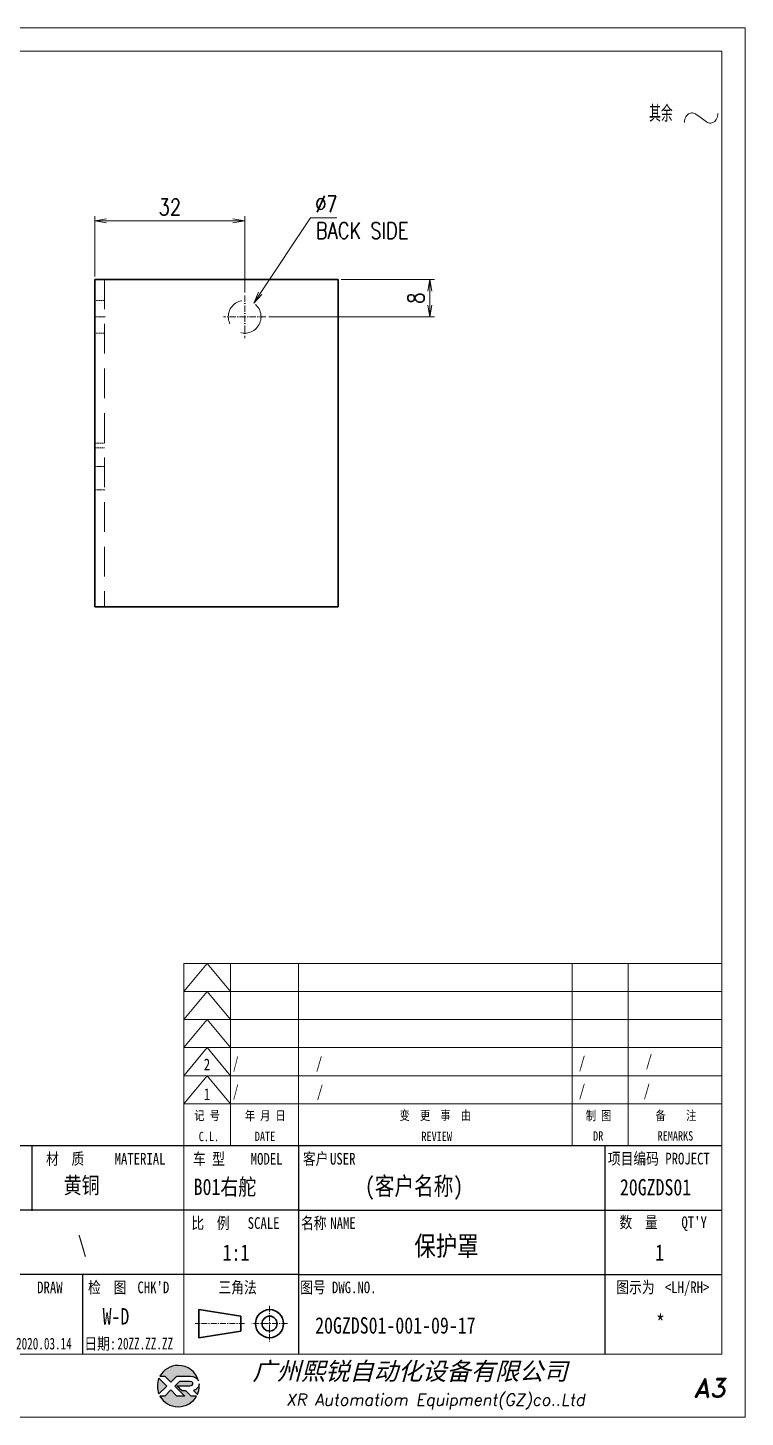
# Model space of a CAD drawing. Header units: millimetres. Extents: x 1333 to 78972, y -42879 to -5704.
# Drawn here: x 69819.2 to 69972.5, y -21799.1 to -21502.1 of the extents above; entities that cross this region are included whole.
import ezdxf
from ezdxf.enums import TextEntityAlignment as Align

# ---------------------------------------------------------------- set-up
doc = ezdxf.new("R2010")
doc.units = ezdxf.units.MM
doc.header["$LTSCALE"] = 0.5
for name, pattern in [('AM_ISO02W050x2', [3.75, 3, -0.75]), ('AM_ISO08W050x2', [9, 6, -0.75, 1.5, -0.75]), ('CENTER', [2, 1.25, -0.25, 0.25, -0.25]), ('DASHDOT', [18.5, 12, -3, 0.5, -3]), ('DASHED', [19.05, 12.7, -6.35]), ('DOT2', [0.125, 0, -0.125])]:
    doc.linetypes.add(name, pattern=pattern)
for name, color, linetype in [('DIM', 3, 'Continuous'), ('layer 1', 7, 'Continuous'), ('图号', 7, 'Continuous'), ('图名', 7, 'Continuous'), ('图框文字', 7, 'Continuous'), ('数量', 7, 'Continuous'), ('材质', 7, 'Continuous'), ('表面处理', 7, 'Continuous'), ('车型', 7, 'Continuous')]:
    doc.layers.add(name, color=color, linetype=linetype)
for name, color, linetype, lineweight in [('中心线', 2, 'AM_ISO08W050x2', 18), ('图框', 7, 'Continuous', 18), ('标注线', 3, 'Continuous', 18), ('粗实线', 7, 'Continuous', 35), ('虚线', 1, 'AM_ISO02W050x2', 18)]:
    doc.layers.add(name, color=color, linetype=linetype, lineweight=lineweight)
doc.layers.add('打印', color=7, linetype='Continuous', lineweight=15, plot=False)
doc.layers.add('打印-禁用', color=7, linetype='Continuous', lineweight=15, plot=False)
doc.styles.add('DIM', font='romans.shx', dxfattribs={"width": 0.8, "bigfont": 'bigfont.shx'})
doc.styles.add('STYLE1', font='')
doc.styles.add('国标', font='simfang.ttf', dxfattribs={"width": 0.8})
doc.styles.add('机械长仿宋', font='gbenor.shx', dxfattribs={"height": 1, "bigfont": 'gbcbig.shx'})
doc.styles.add('标题字', font='romand.shx', dxfattribs={"oblique": 10, "bigfont": 'bigfont.shx'})
doc.styles.get('STYLE1').set_extended_font_data('SimSun')
doc.dimstyles.new('XR 1-1$0', dxfattribs={"dimtxt": 3.5, "dimasz": 2.5, "dimexe": 1, "dimexo": 0.625, "dimgap": 1.2, "dimtad": 1, "dimzin": 9, "dimdsep": 46, "dimtxsty": 'DIM', "dimblk": 'OPEN', "dimcen": 0, "dimclrd": 8, "dimclre": 8, "dimclrt": 2, "dimazin": 2, "dimtfac": 0.5, "dimtmove": 0, "dimatfit": 3, "dimldrblk": 'OPEN', "dimfxl": 1, "dimtolj": 2, "dimlwd": 18, "dimlwe": 18, "dimarcsym": 0})
doc.dimstyles.new('XR 1-1$3', dxfattribs={"dimtxt": 3.5, "dimasz": 2.5, "dimexe": 1, "dimexo": 0.625, "dimgap": 1.2, "dimtad": 1, "dimtoh": 1, "dimdsep": 46, "dimtxsty": 'DIM', "dimblk": 'OPEN', "dimcen": 0, "dimclrd": 8, "dimclre": 8, "dimclrt": 2, "dimazin": 2, "dimtfac": 0.5, "dimtofl": 0, "dimtmove": 0, "dimatfit": 3, "dimldrblk": 'OPEN', "dimfxl": 1, "dimtolj": 2, "dimlwd": 18, "dimlwe": 18, "dimarcsym": 0})

# ---------------------------------------------------------------- blocks, each defined once
blk = doc.blocks.new('XR')
at = {"true_color": 0xfc8000}
h = blk.add_hatch(color=30, dxfattribs=at)
h.set_gradient(color1=(252, 128, 0), rotation=240, one_color=1, tint=1, name='INVCURVED')
edge = h.paths.add_edge_path()
edge.add_spline(control_points=[(-434.18, -5928.47), (-433.9, -5928.74), (-433.63, -5929.01), (-433.63, -5929.01), (-433.63, -5929.01), (-433.63, -5929.01), (-433.36, -5928.74), (-433.09, -5928.47)], knot_values=[0.5625, 0.5625, 0.5625, 0.5625, 0.625, 0.625, 0.625, 0.625, 0.6875, 0.6875, 0.6875, 0.6875], degree=3, periodic=0)
edge.add_spline(control_points=[(-433.09, -5928.47), (-432.82, -5928.2), (-432.54, -5927.93), (-432.54, -5927.93), (-432.54, -5927.93), (-432.54, -5927.93), (-432.04, -5927.93), (-431.53, -5927.93)], knot_values=[0.4375, 0.4375, 0.4375, 0.4375, 0.5, 0.5, 0.5, 0.5, 0.5625, 0.5625, 0.5625, 0.5625], degree=3, periodic=0)
edge.add_spline(control_points=[(-431.53, -5927.93), (-431.03, -5927.93), (-430.52, -5927.93), (-430.52, -5927.93), (-430.52, -5927.93), (-430, -5927.93), (-429.43, -5927.96), (-429.01, -5928.33)], knot_values=[0.25, 0.25, 0.25, 0.25, 0.3125, 0.3125, 0.3125, 0.3125, 0.4375, 0.4375, 0.4375, 0.4375], degree=3, periodic=0)
edge.add_spline(control_points=[(-429.01, -5928.33), (-428.88, -5928.44), (-428.78, -5928.59), (-428.71, -5928.75)], knot_values=[0.125, 0.125, 0.125, 0.125, 0.25, 0.25, 0.25, 0.25], degree=3, periodic=0)
edge.add_spline(control_points=[(-428.71, -5928.75), (-429.13, -5927.18), (-430.58, -5926.02), (-432.31, -5926.02)], knot_values=[0, 0, 0, 0, 0.125, 0.125, 0.125, 0.125], degree=3, periodic=0)
edge.add_spline(control_points=[(-432.31, -5926.02), (-433.72, -5926.02), (-434.94, -5926.79), (-435.58, -5927.93)], knot_values=[0.875, 0.875, 0.875, 0.875, 1, 1, 1, 1], degree=3, periodic=0)
edge.add_spline(control_points=[(-435.58, -5927.93), (-435.58, -5927.93), (-434.72, -5927.93), (-434.72, -5927.93), (-434.72, -5927.93), (-434.72, -5927.93), (-434.45, -5928.2), (-434.18, -5928.47)], knot_values=[0.6875, 0.6875, 0.6875, 0.6875, 0.8125, 0.8125, 0.8125, 0.8125, 0.875, 0.875, 0.875, 0.875], degree=3, periodic=0)
edge = h.paths.add_edge_path()
edge.add_spline(control_points=[(-434.79, -5929.26), (-435.04, -5929.02), (-435.34, -5928.72), (-435.54, -5928.53)], knot_values=[0.562504, 0.562504, 0.562504, 0.562504, 0.656252, 0.656252, 0.656252, 0.656252], degree=3, periodic=0)
edge.add_spline(control_points=[(-435.54, -5928.53), (-435.67, -5928.4), (-435.76, -5928.31), (-435.76, -5928.31), (-435.76, -5928.31), (-435.94, -5928.74), (-436.03, -5929.21), (-436.03, -5929.71)], knot_values=[0.25, 0.25, 0.25, 0.25, 0.312504, 0.312504, 0.312504, 0.312504, 0.562504, 0.562504, 0.562504, 0.562504], degree=3, periodic=0)
edge.add_spline(control_points=[(-436.03, -5929.71), (-436.03, -5930.2), (-435.94, -5930.67), (-435.76, -5931.1), (-435.76, -5931.1), (-435.4, -5930.75), (-435.05, -5930.4)], knot_values=[0.874998, 0.874998, 0.874998, 0.874998, 1.124998, 1.124998, 1.124998, 1.25, 1.25, 1.25, 1.25], degree=3, periodic=0)
edge.add_spline(control_points=[(-435.05, -5930.4), (-434.7, -5930.05), (-434.34, -5929.71), (-434.34, -5929.71), (-434.34, -5929.71), (-434.34, -5929.71), (-434.34, -5929.71), (-434.34, -5929.71)], knot_values=[0.749878, 0.749878, 0.749878, 0.749878, 0.874875, 0.874875, 0.874875, 0.874875, 0.874998, 0.874998, 0.874998, 0.874998], degree=3, periodic=0)
edge.add_spline(control_points=[(-434.34, -5929.71), (-434.34, -5929.71), (-434.34, -5929.71), (-434.34, -5929.71)], knot_values=[0.749634, 0.749634, 0.749634, 0.749634, 0.749817, 0.749817, 0.749817, 0.749817], degree=3, periodic=0)
edge.add_spline(control_points=[(-434.35, -5929.7), (-434.35, -5929.7), (-434.35, -5929.7), (-434.35, -5929.7)], knot_values=[0.738281, 0.738281, 0.738281, 0.738281, 0.742188, 0.742188, 0.742188, 0.742188], degree=3, periodic=0)
edge.add_spline(control_points=[(-434.35, -5929.7), (-434.36, -5929.69), (-434.37, -5929.68), (-434.38, -5929.67)], knot_values=[0.726563, 0.726563, 0.726563, 0.726563, 0.738281, 0.738281, 0.738281, 0.738281], degree=3, periodic=0)
edge.add_spline(control_points=[(-434.38, -5929.67), (-434.38, -5929.66), (-434.39, -5929.65), (-434.4, -5929.65)], knot_values=[0.718751, 0.718751, 0.718751, 0.718751, 0.726563, 0.726563, 0.726563, 0.726563], degree=3, periodic=0)
edge.add_spline(control_points=[(-434.4, -5929.65), (-434.42, -5929.63), (-434.45, -5929.6), (-434.47, -5929.58)], knot_values=[0.703126, 0.703126, 0.703126, 0.703126, 0.718751, 0.718751, 0.718751, 0.718751], degree=3, periodic=0)
edge.add_spline(control_points=[(-434.47, -5929.58), (-434.5, -5929.55), (-434.53, -5929.52), (-434.56, -5929.49)], knot_values=[0.687501, 0.687501, 0.687501, 0.687501, 0.703126, 0.703126, 0.703126, 0.703126], degree=3, periodic=0)
edge.add_spline(control_points=[(-434.56, -5929.49), (-434.63, -5929.42), (-434.71, -5929.35), (-434.79, -5929.26)], knot_values=[0.656252, 0.656252, 0.656252, 0.656252, 0.687501, 0.687501, 0.687501, 0.687501], degree=3, periodic=0)
at = {"true_color": 0x0348ff}
h = blk.add_hatch(color=160, dxfattribs=at)
h.set_gradient(color1=(3, 72, 255), color2=(0, 41, 153), one_color=1, tint=0.3, name='HEMISPHERICAL')
edge = h.paths.add_edge_path()
edge.add_spline(control_points=[(-432.54, -5929.67), (-432.26, -5929.95), (-431.94, -5930.23), (-431.66, -5930.51), (-431.66, -5930.51), (-431.66, -5930.51), (-431.66, -5930.51), (-431.66, -5930.51)], knot_values=[0.736842, 0.736842, 0.736842, 0.736842, 0.789474, 0.789474, 0.789474, 0.789474, 0.802633, 0.802633, 0.802633, 0.802633], degree=3, periodic=0)
edge.add_spline(control_points=[(-431.66, -5930.51), (-431.65, -5930.51), (-431.65, -5930.52), (-431.65, -5930.52)], knot_values=[0.802633, 0.802633, 0.802633, 0.802633, 0.815791, 0.815791, 0.815791, 0.815791], degree=3, periodic=0)
edge.add_spline(control_points=[(-431.65, -5930.52), (-431.64, -5930.53), (-431.64, -5930.53), (-431.64, -5930.53)], knot_values=[0.815791, 0.815791, 0.815791, 0.815791, 0.82237, 0.82237, 0.82237, 0.82237], degree=3, periodic=0)
edge.add_spline(control_points=[(-431.64, -5930.53), (-431.64, -5930.53), (-431.64, -5930.53), (-431.63, -5930.54)], knot_values=[0.82237, 0.82237, 0.82237, 0.82237, 0.828949, 0.828949, 0.828949, 0.828949], degree=3, periodic=0)
edge.add_spline(control_points=[(-431.63, -5930.54), (-431.63, -5930.54), (-431.63, -5930.54), (-431.63, -5930.54), (-431.63, -5930.54), (-431.63, -5930.54), (-431.59, -5930.54), (-431.52, -5930.54)], knot_values=[0.841901, 0.841901, 0.841901, 0.841901, 0.842105, 0.842105, 0.842105, 0.842105, 0.855264, 0.855264, 0.855264, 0.855264], degree=3, periodic=0)
edge.add_spline(control_points=[(-431.52, -5930.54), (-431.46, -5930.54), (-431.38, -5930.54), (-431.3, -5930.54)], knot_values=[0.855264, 0.855264, 0.855264, 0.855264, 0.868422, 0.868422, 0.868422, 0.868422], degree=3, periodic=0)
edge.add_spline(control_points=[(-431.3, -5930.54), (-431.26, -5930.54), (-431.22, -5930.54), (-431.18, -5930.54)], knot_values=[0.868422, 0.868422, 0.868422, 0.868422, 0.875, 0.875, 0.875, 0.875], degree=3, periodic=0)
edge.add_spline(control_points=[(-431.18, -5930.54), (-431.14, -5930.54), (-431.1, -5930.54), (-431.07, -5930.54)], knot_values=[0.875, 0.875, 0.875, 0.875, 0.881579, 0.881579, 0.881579, 0.881579], degree=3, periodic=0)
edge.add_spline(control_points=[(-431.07, -5930.54), (-431.05, -5930.54), (-431.04, -5930.54), (-431.03, -5930.54)], knot_values=[0.881579, 0.881579, 0.881579, 0.881579, 0.884869, 0.884869, 0.884869, 0.884869], degree=3, periodic=0)
edge.add_spline(control_points=[(-431.03, -5930.54), (-431.02, -5930.54), (-431, -5930.54), (-431, -5930.54)], knot_values=[0.884869, 0.884869, 0.884869, 0.884869, 0.888158, 0.888158, 0.888158, 0.888158], degree=3, periodic=0)
edge.add_spline(control_points=[(-431, -5930.54), (-430.99, -5930.54), (-430.99, -5930.54), (-430.98, -5930.54)], knot_values=[0.888158, 0.888158, 0.888158, 0.888158, 0.889803, 0.889803, 0.889803, 0.889803], degree=3, periodic=0)
edge.add_spline(control_points=[(-430.98, -5930.54), (-430.98, -5930.54), (-430.98, -5930.54), (-430.97, -5930.54)], knot_values=[0.889803, 0.889803, 0.889803, 0.889803, 0.891447, 0.891447, 0.891447, 0.891447], degree=3, periodic=0)
edge.add_spline(control_points=[(-430.97, -5930.54), (-430.97, -5930.54), (-430.97, -5930.54), (-430.97, -5930.54)], knot_values=[0.891447, 0.891447, 0.891447, 0.891447, 0.89227, 0.89227, 0.89227, 0.89227], degree=3, periodic=0)
edge.add_spline(control_points=[(-430.97, -5930.54), (-430.97, -5930.54), (-430.97, -5930.54), (-430.97, -5930.54)], knot_values=[0.89227, 0.89227, 0.89227, 0.89227, 0.893092, 0.893092, 0.893092, 0.893092], degree=3, periodic=0)
edge.add_spline(control_points=[(-430.97, -5930.54), (-430.97, -5930.54), (-430.97, -5930.54), (-430.97, -5930.54)], knot_values=[0.893092, 0.893092, 0.893092, 0.893092, 0.893503, 0.893503, 0.893503, 0.893503], degree=3, periodic=0)
edge.add_spline(control_points=[(-430.97, -5930.54), (-430.97, -5930.54), (-430.97, -5930.54), (-430.97, -5930.54)], knot_values=[0.893503, 0.893503, 0.893503, 0.893503, 0.893914, 0.893914, 0.893914, 0.893914], degree=3, periodic=0)
edge.add_spline(control_points=[(-430.97, -5930.54), (-430.97, -5930.54), (-430.97, -5930.54), (-430.97, -5930.54)], knot_values=[0.893914, 0.893914, 0.893914, 0.893914, 0.89412, 0.89412, 0.89412, 0.89412], degree=3, periodic=0)
edge.add_spline(control_points=[(-430.97, -5930.54), (-430.97, -5930.54), (-430.97, -5930.54), (-430.97, -5930.54)], knot_values=[0.89412, 0.89412, 0.89412, 0.89412, 0.894326, 0.894326, 0.894326, 0.894326], degree=3, periodic=0)
edge.add_spline(control_points=[(-430.97, -5930.54), (-430.97, -5930.54), (-430.97, -5930.54), (-430.97, -5930.54)], knot_values=[0.894428, 0.894428, 0.894428, 0.894428, 0.894531, 0.894531, 0.894531, 0.894531], degree=3, periodic=0)
edge.add_spline(control_points=[(-430.97, -5930.54), (-430.97, -5930.54), (-430.97, -5930.54), (-430.97, -5930.54)], knot_values=[0.894531, 0.894531, 0.894531, 0.894531, 0.894583, 0.894583, 0.894583, 0.894583], degree=3, periodic=0)
edge.add_spline(control_points=[(-430.97, -5930.54), (-430.97, -5930.54), (-430.97, -5930.54), (-430.97, -5930.54), (-430.97, -5930.54), (-430.97, -5930.54), (-430.73, -5930.78), (-430.49, -5931.01)], knot_values=[0.894685, 0.894685, 0.894685, 0.894685, 0.894737, 0.894737, 0.894737, 0.894737, 0.921052, 0.921052, 0.921052, 0.921052], degree=3, periodic=0)
edge.add_spline(control_points=[(-430.49, -5931.01), (-430.26, -5931.24), (-430.02, -5931.48), (-430.02, -5931.48)], knot_values=[0.921052, 0.921052, 0.921052, 0.921052, 0.947368, 0.947368, 0.947368, 0.947368], degree=3, periodic=0)
edge.add_spline(control_points=[(-430.02, -5931.48), (-430.02, -5931.48), (-430.02, -5931.48), (-430.02, -5931.48)], knot_values=[0.947522, 0.947522, 0.947522, 0.947522, 0.947573, 0.947573, 0.947573, 0.947573], degree=3, periodic=0)
edge.add_spline(control_points=[(-430.02, -5931.48), (-430.02, -5931.48), (-430.02, -5931.48), (-430.02, -5931.48)], knot_values=[0.947573, 0.947573, 0.947573, 0.947573, 0.947676, 0.947676, 0.947676, 0.947676], degree=3, periodic=0)
edge.add_spline(control_points=[(-430.02, -5931.48), (-430.02, -5931.48), (-430.02, -5931.48), (-430.02, -5931.48)], knot_values=[0.947676, 0.947676, 0.947676, 0.947676, 0.947779, 0.947779, 0.947779, 0.947779], degree=3, periodic=0)
edge.add_spline(control_points=[(-430.02, -5931.48), (-430.02, -5931.48), (-430.02, -5931.48), (-430.02, -5931.48)], knot_values=[0.947779, 0.947779, 0.947779, 0.947779, 0.947984, 0.947984, 0.947984, 0.947984], degree=3, periodic=0)
edge.add_spline(control_points=[(-430.02, -5931.48), (-430.02, -5931.48), (-430.02, -5931.48), (-430.02, -5931.48)], knot_values=[0.947984, 0.947984, 0.947984, 0.947984, 0.94819, 0.94819, 0.94819, 0.94819], degree=3, periodic=0)
edge.add_spline(control_points=[(-430.02, -5931.48), (-430.02, -5931.48), (-430.02, -5931.48), (-430.02, -5931.48)], knot_values=[0.94819, 0.94819, 0.94819, 0.94819, 0.948601, 0.948601, 0.948601, 0.948601], degree=3, periodic=0)
edge.add_spline(control_points=[(-430.02, -5931.48), (-430.02, -5931.48), (-430.02, -5931.48), (-430.02, -5931.48)], knot_values=[0.948601, 0.948601, 0.948601, 0.948601, 0.949012, 0.949012, 0.949012, 0.949012], degree=3, periodic=0)
edge.add_spline(control_points=[(-430.02, -5931.48), (-430.02, -5931.48), (-430.01, -5931.48), (-430.01, -5931.48)], knot_values=[0.949012, 0.949012, 0.949012, 0.949012, 0.949834, 0.949834, 0.949834, 0.949834], degree=3, periodic=0)
edge.add_spline(control_points=[(-430.01, -5931.48), (-430.01, -5931.48), (-430.01, -5931.48), (-430.01, -5931.48)], knot_values=[0.949834, 0.949834, 0.949834, 0.949834, 0.950657, 0.950657, 0.950657, 0.950657], degree=3, periodic=0)
edge.add_spline(control_points=[(-430.01, -5931.48), (-430.01, -5931.48), (-430, -5931.48), (-430, -5931.48)], knot_values=[0.950657, 0.950657, 0.950657, 0.950657, 0.952301, 0.952301, 0.952301, 0.952301], degree=3, periodic=0)
edge.add_spline(control_points=[(-430, -5931.48), (-429.99, -5931.48), (-429.98, -5931.48), (-429.98, -5931.48)], knot_values=[0.952301, 0.952301, 0.952301, 0.952301, 0.953946, 0.953946, 0.953946, 0.953946], degree=3, periodic=0)
edge.add_spline(control_points=[(-429.98, -5931.48), (-429.96, -5931.48), (-429.95, -5931.48), (-429.93, -5931.48)], knot_values=[0.953946, 0.953946, 0.953946, 0.953946, 0.957236, 0.957236, 0.957236, 0.957236], degree=3, periodic=0)
edge.add_spline(control_points=[(-429.93, -5931.48), (-429.91, -5931.48), (-429.89, -5931.48), (-429.87, -5931.48)], knot_values=[0.957236, 0.957236, 0.957236, 0.957236, 0.960525, 0.960525, 0.960525, 0.960525], degree=3, periodic=0)
edge.add_spline(control_points=[(-429.87, -5931.48), (-429.82, -5931.48), (-429.77, -5931.48), (-429.71, -5931.48)], knot_values=[0.960525, 0.960525, 0.960525, 0.960525, 0.967104, 0.967104, 0.967104, 0.967104], degree=3, periodic=0)
edge.add_spline(control_points=[(-429.71, -5931.48), (-429.65, -5931.48), (-429.59, -5931.48), (-429.53, -5931.48)], knot_values=[0.967104, 0.967104, 0.967104, 0.967104, 0.973683, 0.973683, 0.973683, 0.973683], degree=3, periodic=0)
edge.add_spline(control_points=[(-429.53, -5931.48), (-429.41, -5931.48), (-429.29, -5931.48), (-429.19, -5931.48)], knot_values=[0.973683, 0.973683, 0.973683, 0.973683, 0.98684, 0.98684, 0.98684, 0.98684], degree=3, periodic=0)
edge.add_spline(control_points=[(-429.19, -5931.48), (-429.1, -5931.48), (-429.04, -5931.48), (-429.04, -5931.48), (-429.67, -5932.62), (-430.9, -5933.39), (-432.31, -5933.39)], knot_values=[0.98684, 0.98684, 0.98684, 0.98684, 1, 1, 1, 1.052632, 1.052632, 1.052632, 1.052632], degree=3, periodic=0)
edge.add_spline(control_points=[(-432.31, -5933.39), (-433.72, -5933.39), (-434.94, -5932.62), (-435.58, -5931.48), (-435.58, -5931.48), (-435.58, -5931.48), (-435.36, -5931.48), (-435.15, -5931.48)], knot_values=[0.052632, 0.052632, 0.052632, 0.052632, 0.105263, 0.105263, 0.105263, 0.105263, 0.131579, 0.131579, 0.131579, 0.131579], degree=3, periodic=0)
edge.add_spline(control_points=[(-435.15, -5931.48), (-434.93, -5931.48), (-434.72, -5931.48), (-434.72, -5931.48), (-434.72, -5931.48), (-434.72, -5931.48), (-434.45, -5931.21), (-434.18, -5930.94)], knot_values=[0.131579, 0.131579, 0.131579, 0.131579, 0.157895, 0.157895, 0.157895, 0.157895, 0.184211, 0.184211, 0.184211, 0.184211], degree=3, periodic=0)
edge.add_spline(control_points=[(-434.18, -5930.94), (-433.9, -5930.67), (-433.63, -5930.4), (-433.63, -5930.4), (-433.63, -5930.4), (-433.63, -5930.4), (-433.36, -5930.67), (-433.09, -5930.94)], knot_values=[0.184211, 0.184211, 0.184211, 0.184211, 0.210526, 0.210526, 0.210526, 0.210526, 0.236842, 0.236842, 0.236842, 0.236842], degree=3, periodic=0)
edge.add_spline(control_points=[(-433.09, -5930.94), (-432.82, -5931.21), (-432.54, -5931.48), (-432.54, -5931.48), (-432.54, -5931.48), (-432.54, -5931.48), (-432.19, -5931.48), (-431.83, -5931.48)], knot_values=[0.236842, 0.236842, 0.236842, 0.236842, 0.263158, 0.263158, 0.263158, 0.263158, 0.289474, 0.289474, 0.289474, 0.289474], degree=3, periodic=0)
edge.add_spline(control_points=[(-431.83, -5931.48), (-431.48, -5931.48), (-431.12, -5931.48), (-431.12, -5931.48), (-431.12, -5931.48), (-431.12, -5931.48), (-431.57, -5931.03), (-432.02, -5930.59)], knot_values=[0.289474, 0.289474, 0.289474, 0.289474, 0.315789, 0.315789, 0.315789, 0.315789, 0.342105, 0.342105, 0.342105, 0.342105], degree=3, periodic=0)
edge.add_spline(control_points=[(-432.02, -5930.59), (-432.47, -5930.15), (-432.92, -5929.71), (-432.92, -5929.71), (-432.92, -5929.71), (-432.92, -5929.71), (-432.71, -5929.5), (-432.5, -5929.29)], knot_values=[0.342105, 0.342105, 0.342105, 0.342105, 0.368421, 0.368421, 0.368421, 0.368421, 0.394737, 0.394737, 0.394737, 0.394737], degree=3, periodic=0)
edge.add_spline(control_points=[(-432.5, -5929.29), (-432.3, -5929.09), (-432.09, -5928.88), (-432.09, -5928.88)], knot_values=[0.394737, 0.394737, 0.394737, 0.394737, 0.421053, 0.421053, 0.421053, 0.421053], degree=3, periodic=0)
edge.add_spline(control_points=[(-432.09, -5928.88), (-432.09, -5928.88), (-432.06, -5928.86), (-432.06, -5928.86)], knot_values=[0.421053, 0.421053, 0.421053, 0.421053, 0.473684, 0.473684, 0.473684, 0.473684], degree=3, periodic=0)
edge.add_spline(control_points=[(-432.06, -5928.86), (-432.06, -5928.86), (-432.06, -5928.86), (-432.06, -5928.86), (-432.06, -5928.86), (-432.06, -5928.86), (-430.4, -5928.86), (-430.26, -5928.86)], knot_values=[0.473684, 0.473684, 0.473684, 0.473684, 0.473684, 0.473684, 0.473684, 0.473684, 0.526316, 0.526316, 0.526316, 0.526316], degree=3, periodic=0)
edge.add_spline(control_points=[(-430.26, -5928.86), (-429.54, -5928.86), (-429.62, -5929.4), (-429.83, -5929.55)], knot_values=[0.526316, 0.526316, 0.526316, 0.526316, 0.578947, 0.578947, 0.578947, 0.578947], degree=3, periodic=0)
edge.add_spline(control_points=[(-429.83, -5929.55), (-429.94, -5929.62), (-430.08, -5929.65), (-430.26, -5929.65), (-430.26, -5929.65), (-430.26, -5929.65), (-430.48, -5929.65), (-430.71, -5929.66)], knot_values=[0.578947, 0.578947, 0.578947, 0.578947, 0.631579, 0.631579, 0.631579, 0.631579, 0.657895, 0.657895, 0.657895, 0.657895], degree=3, periodic=0)
edge.add_spline(control_points=[(-430.71, -5929.66), (-430.93, -5929.66), (-431.15, -5929.67), (-431.15, -5929.67), (-431.15, -5929.67), (-431.15, -5929.67), (-432.54, -5929.67), (-432.54, -5929.67)], knot_values=[0.657895, 0.657895, 0.657895, 0.657895, 0.684211, 0.684211, 0.684211, 0.684211, 0.736842, 0.736842, 0.736842, 0.736842], degree=3, periodic=0)
edge = h.paths.add_edge_path()
edge.add_spline(control_points=[(-428.6, -5929.32), (-428.61, -5929.67), (-428.76, -5930), (-429.06, -5930.22)], knot_values=[0.8, 0.8, 0.8, 0.8, 1, 1, 1, 1], degree=3, periodic=0)
edge.add_spline(control_points=[(-429.06, -5930.22), (-429.22, -5930.34), (-429.41, -5930.43), (-429.61, -5930.48)], knot_values=[0.6, 0.6, 0.6, 0.6, 0.8, 0.8, 0.8, 0.8], degree=3, periodic=0)
edge.add_spline(control_points=[(-429.61, -5930.48), (-429.61, -5930.48), (-428.9, -5931.19), (-428.9, -5931.19), (-428.9, -5931.19), (-428.69, -5930.73), (-428.58, -5930.23), (-428.58, -5929.71)], knot_values=[0.2, 0.2, 0.2, 0.2, 0.4, 0.4, 0.4, 0.4, 0.6, 0.6, 0.6, 0.6], degree=3, periodic=0)
edge.add_spline(control_points=[(-428.58, -5929.71), (-428.58, -5929.58), (-428.59, -5929.45), (-428.6, -5929.32)], knot_values=[0, 0, 0, 0, 0.2, 0.2, 0.2, 0.2], degree=3, periodic=0)
at = {"layer": 'layer 1', "color": 30}
for points, knots in [([(-432.31, -5926.02), (-430.58, -5926.02), (-429.13, -5927.18), (-428.71, -5928.75), (-428.71, -5928.75), (-428.78, -5928.59), (-428.88, -5928.44), (-429.01, -5928.33), (-429.01, -5928.33), (-429.43, -5927.96), (-430, -5927.93), (-430.52, -5927.93), (-430.52, -5927.93), (-430.52, -5927.93), (-432.54, -5927.93), (-432.54, -5927.93), (-432.54, -5927.93), (-432.54, -5927.93), (-433.63, -5929.01), (-433.63, -5929.01), (-433.63, -5929.01), (-433.63, -5929.01), (-434.72, -5927.93), (-434.72, -5927.93), (-434.72, -5927.93), (-434.72, -5927.93), (-435.58, -5927.93), (-435.58, -5927.93), (-435.58, -5927.93), (-434.94, -5926.79), (-433.72, -5926.02), (-432.31, -5926.02)], [0, 0, 0, 0, 0.125, 0.125, 0.125, 0.125, 0.25, 0.25, 0.25, 0.25, 0.375, 0.375, 0.375, 0.375, 0.5, 0.5, 0.5, 0.5, 0.625, 0.625, 0.625, 0.625, 0.75, 0.75, 0.75, 0.75, 0.875, 0.875, 0.875, 0.875, 1, 1, 1, 1]), ([(-435.76, -5931.1), (-435.94, -5930.67), (-436.03, -5930.2), (-436.03, -5929.71), (-436.03, -5929.71), (-436.03, -5929.21), (-435.94, -5928.74), (-435.76, -5928.31), (-435.76, -5928.31), (-435.76, -5928.31), (-434.34, -5929.71), (-434.34, -5929.71), (-434.34, -5929.71), (-434.34, -5929.71), (-435.76, -5931.1), (-435.76, -5931.1)], [0, 0, 0, 0, 0.25, 0.25, 0.25, 0.25, 0.5, 0.5, 0.5, 0.5, 0.75, 0.75, 0.75, 0.75, 1, 1, 1, 1])]:
    blk.add_open_spline(points, degree=3, knots=knots, dxfattribs=at)
at = {"layer": 'layer 1', "color": 154}
for points, knots in [([(-429.04, -5931.48), (-429.67, -5932.62), (-430.9, -5933.39), (-432.31, -5933.39), (-432.31, -5933.39), (-433.72, -5933.39), (-434.94, -5932.62), (-435.58, -5931.48), (-435.58, -5931.48), (-435.58, -5931.48), (-434.72, -5931.48), (-434.72, -5931.48), (-434.72, -5931.48), (-434.72, -5931.48), (-433.63, -5930.4), (-433.63, -5930.4), (-433.63, -5930.4), (-433.63, -5930.4), (-432.54, -5931.48), (-432.54, -5931.48), (-432.54, -5931.48), (-432.54, -5931.48), (-431.12, -5931.48), (-431.12, -5931.48), (-431.12, -5931.48), (-431.12, -5931.48), (-432.92, -5929.71), (-432.92, -5929.71), (-432.92, -5929.71), (-432.92, -5929.71), (-432.09, -5928.88), (-432.09, -5928.88), (-432.09, -5928.88), (-432.09, -5928.88), (-432.06, -5928.86), (-432.06, -5928.86), (-432.06, -5928.86), (-432.06, -5928.86), (-430.4, -5928.86), (-430.26, -5928.86), (-430.26, -5928.86), (-429.54, -5928.86), (-429.62, -5929.4), (-429.83, -5929.55), (-429.83, -5929.55), (-429.94, -5929.62), (-430.08, -5929.65), (-430.26, -5929.65), (-430.26, -5929.65), (-430.26, -5929.65), (-431.15, -5929.67), (-431.15, -5929.67), (-431.15, -5929.67), (-431.15, -5929.67), (-432.54, -5929.67), (-432.54, -5929.67), (-432.54, -5929.67), (-432.26, -5929.95), (-431.94, -5930.23), (-431.66, -5930.51), (-431.66, -5930.51), (-431.66, -5930.51), (-431.63, -5930.54), (-431.63, -5930.54), (-431.63, -5930.54), (-431.63, -5930.54), (-430.97, -5930.54), (-430.97, -5930.54), (-430.97, -5930.54), (-430.97, -5930.54), (-430.02, -5931.48), (-430.02, -5931.48), (-430.02, -5931.48), (-430.02, -5931.48), (-429.04, -5931.48), (-429.04, -5931.48)], [0, 0, 0, 0, 0.052632, 0.052632, 0.052632, 0.052632, 0.105263, 0.105263, 0.105263, 0.105263, 0.157895, 0.157895, 0.157895, 0.157895, 0.210526, 0.210526, 0.210526, 0.210526, 0.263158, 0.263158, 0.263158, 0.263158, 0.315789, 0.315789, 0.315789, 0.315789, 0.368421, 0.368421, 0.368421, 0.368421, 0.421053, 0.421053, 0.421053, 0.421053, 0.473684, 0.473684, 0.473684, 0.473684, 0.526316, 0.526316, 0.526316, 0.526316, 0.578947, 0.578947, 0.578947, 0.578947, 0.631579, 0.631579, 0.631579, 0.631579, 0.684211, 0.684211, 0.684211, 0.684211, 0.736842, 0.736842, 0.736842, 0.736842, 0.789474, 0.789474, 0.789474, 0.789474, 0.842105, 0.842105, 0.842105, 0.842105, 0.894737, 0.894737, 0.894737, 0.894737, 0.947368, 0.947368, 0.947368, 0.947368, 1, 1, 1, 1]), ([(-428.6, -5929.32), (-428.59, -5929.45), (-428.58, -5929.58), (-428.58, -5929.71), (-428.58, -5929.71), (-428.58, -5930.23), (-428.69, -5930.73), (-428.9, -5931.19), (-428.9, -5931.19), (-428.9, -5931.19), (-429.61, -5930.48), (-429.61, -5930.48), (-429.61, -5930.48), (-429.41, -5930.43), (-429.22, -5930.34), (-429.06, -5930.22), (-429.06, -5930.22), (-428.76, -5930), (-428.61, -5929.67), (-428.6, -5929.32)], [0, 0, 0, 0, 0.2, 0.2, 0.2, 0.2, 0.4, 0.4, 0.4, 0.4, 0.6, 0.6, 0.6, 0.6, 0.8, 0.8, 0.8, 0.8, 1, 1, 1, 1])]:
    blk.add_open_spline(points, degree=3, knots=knots, dxfattribs=at)
blk = doc.blocks.new('GZDEH零件A3图框V01版')
at = {"layer": '中心线', "color": 1, "linetype": 'CENTER', "lineweight": 5, "ltscale": 2}
for p, q in [((3175.82, -1822.66), (3175.82, -1830.26)), ((3170.49, -1826.46), (3159.89, -1826.46)), ((3179.62, -1826.46), (3172.02, -1826.46))]:
    blk.add_line(p, q, dxfattribs=at)
at = {"layer": '图框', "linetype": 'Continuous'}
for p, q in [((3272.49, -1554.46), (2882.49, -1554.46)), ((3272.49, -1832.96), (3272.49, -1554.46)), ((3157.49, -1749.46), (3272.49, -1749.46)), ((3157.49, -1832.96), (3157.49, -1749.46)), ((2882.49, -1832.96), (3272.49, -1832.96))]:
    blk.add_line(p, q, dxfattribs=at)
at = {"layer": '图框', "color": 9}
for p, q in [((3157.49, -1755.46), (3162.49, -1749.46)), ((3162.49, -1749.46), (3167.49, -1755.46)), ((3167.49, -1788.46), (3167.49, -1749.46)), ((3240.49, -1788.46), (3240.49, -1749.46)), ((3252.49, -1749.46), (3252.49, -1788.46)), ((3157.49, -1755.46), (3272.49, -1755.46)), ((3157.49, -1761.46), (3162.49, -1755.46)), ((3162.49, -1755.46), (3167.49, -1761.46)), ((3157.49, -1761.46), (3272.49, -1761.46)), ((3157.49, -1767.46), (3162.49, -1761.46)), ((3162.49, -1761.46), (3167.49, -1767.46)), ((3157.49, -1767.46), (3272.49, -1767.46)), ((3157.49, -1773.46), (3162.49, -1767.46)), ((3162.49, -1767.46), (3167.49, -1773.46)), ((3157.49, -1773.46), (3272.49, -1773.46)), ((3157.49, -1779.46), (3162.49, -1773.46)), ((3162.49, -1773.46), (3167.49, -1779.46)), ((3157.49, -1779.46), (3272.49, -1779.46))]:
    blk.add_line(p, q, dxfattribs=at)
at = {"layer": '图框', "color": 9, "linetype": 'Continuous'}
blk.add_line((3181.99, -1749.46), (3181.99, -1832.96), dxfattribs=at)
at = {"layer": '图框', "color": 2, "linetype": 'ByBlock', "lineweight": 35}
for p, q in [((3169.69, -1824.86), (3160.69, -1823.46)), ((3160.69, -1829.46), (3160.69, -1823.46)), ((3169.69, -1824.86), (3169.69, -1828.06)), ((3169.69, -1828.06), (3160.69, -1829.46))]:
    blk.add_line(p, q, dxfattribs=at)
for radius in [3, 1.6]:
    blk.add_circle((3175.82, -1826.46), radius, dxfattribs=at)
at = {"layer": '图框文字', "color": 7}
blk.add_line((3272.49, -1788.46), (3092.49, -1788.46), dxfattribs=at)
at = {"layer": '图框文字', "color": 9}
for p, q in [((3272.49, -1788.46), (3092.49, -1788.46)), ((3124.99, -1788.46), (3124.99, -1802.35)), ((3181.99, -1788.46), (3181.99, -1832.96)), ((3247.49, -1788.46), (3247.49, -1832.96)), ((3181.99, -1802.21), (3092.49, -1802.21)), ((3181.99, -1802.21), (3272.49, -1802.21)), ((3181.99, -1815.96), (3092.49, -1815.96)), ((3135.83, -1815.96), (3135.83, -1832.96)), ((3135.83, -1815.96), (3135.83, -1832.96)), ((3181.99, -1815.96), (3272.49, -1815.96))]:
    blk.add_line(p, q, dxfattribs=at)
at = {"layer": '打印-禁用', "linetype": 'Continuous'}
for p, q in [((3277.49, -1549.46), (2857.49, -1549.46)), ((3277.49, -1846.46), (3277.49, -1549.46)), ((2857.49, -1846.46), (3277.49, -1846.46))]:
    blk.add_line(p, q, dxfattribs=at)
at = {"layer": 'DIM', "xscale": 1.199999999999818, "yscale": 1.200000000000045, "zscale": 1.2}
blk.add_blockref('XR', (3675.07, 5275.84), dxfattribs=at)
at = {"layer": '图框', "color": 9, "style": '国标', "width": 0.8}
for s, p in [('记 号', (3162.47, -1782.94)), ('年 月 日', (3174.9, -1782.98)), ('变  更  事  由', (3211.24, -1782.93)), ('C.L.', (3162.86, -1787.45)), ('DATE', (3174.85, -1787.42)), ('REVIEW', (3211.55, -1787.45))]:
    blk.add_text(s, height=2, dxfattribs=at).set_placement(p, align=Align.CENTER)
for s, p in [('制 图', (3246.15, -1781.95)), ('备    注', (3262.68, -1781.92)), ('DR', (3246.06, -1786.34)), ('REMARKS', (3262.57, -1786.32))]:
    blk.add_text(s, height=2, dxfattribs=at).set_placement(p, align=Align.MIDDLE)
at = {"layer": '图框文字', "color": 9, "style": '国标', "width": 0.8}
for s, p in [('材  质', (3128.04, -1792.46)), ('项目编码 PROJECT', (3248.13, -1792.43)), ('比  例\u3000', (3159.1, -1806.21)), ('SCALE', (3171.15, -1806.21)), ('名称\u3000', (3182.54, -1806.21)), ('NAME', (3188.8, -1806.21)), ('数  量', (3250.61, -1806.05)), ("QT'Y ", (3263.86, -1806.05)), (' DRAW', (3124.78, -1819.96)), ("CHK'D", (3147.58, -1819.96)), ('三角法', (3164.9, -1819.96)), ('图号', (3182.36, -1819.96)), ('DWG.NO.', (3189.16, -1819.96)), ('图示为', (3249.94, -1819.93)), ('<LH/RH>', (3260.31, -1819.93))]:
    blk.add_text(s, height=2.5, dxfattribs=at).set_placement(p)
for s, p in [('MATERIAL', (3148.14, -1792.46)), ('客户', (3185.68, -1792.46)), ('USER', (3191.46, -1792.46)), ('检  图', (3141.11, -1819.96)), ('日期:', (3139.62, -1832))]:
    blk.add_text(s, height=2.5, dxfattribs=at).set_placement(p, align=Align.CENTER)
for s, p in [('车 型', (3162.87, -1791.2)), ('MODEL', (3175.2, -1791.24))]:
    blk.add_text(s, height=2.5, dxfattribs=at).set_placement(p, align=Align.MIDDLE)
at = {"layer": '图框文字', "color": 7, "lineweight": -3, "style": 'STYLE1', "oblique": 15}
blk.add_text('广州熙锐自动化设备有限公司 ', height=3.8, dxfattribs=at).set_placement((3172.16, -1838.51))
at = {"layer": '图框文字', "color": 7, "style": '标题字', "oblique": 10}
for s, height, p in [('A3', 4, (3269.91, -1840.2)), ('XR Automatiom Equipment(GZ)co..Ltd', 2.5, (3211.26, -1842.9))]:
    blk.add_text(s, height=height, dxfattribs=at).set_placement(p, align=Align.MIDDLE)
blk = doc.blocks.new('DEH A3')
at = {"layer": '图框'}
blk.add_blockref('GZDEH零件A3图框V01版', (-2857.49, 1846.46), dxfattribs=at)
blk = doc.blocks.new('其余不去材料')
at = {"layer": '标注线', "color": 2, "lineweight": 13}
for points in [[(0, 0.17), (0.01, 0.48), (0.07, 0.79), (0.16, 1.09), (0.28, 1.36), (0.44, 1.6), (0.62, 1.8), (0.82, 1.97), (1.04, 2.09), (1.26, 2.17), (1.49, 2.21), (1.72, 2.21), (1.94, 2.17), (2.37, 1.97), (2.41, 1.95)], [(2.41, 1.95), (3.55, 1.11), (4.7, 0.27)], [(4.7, 0.27), (4.91, 0.14), (5.14, 0.05), (5.37, 0), (5.6, 0), (5.82, 0.04), (6.04, 0.11), (6.45, 0.38), (6.79, 0.8), (7.02, 1.34), (7.11, 1.95), (7.11, 2.09)]]:
    blk.add_lwpolyline(points, dxfattribs=at)
at = {"layer": '标注线', "color": 7, "linetype": 'DOT2', "style": '机械长仿宋'}
blk.add_text('其余', height=3.5, dxfattribs=at).set_placement((-7.56, 0.3))
blk = doc.blocks.new('_Open')
at = {"color": 0, "linetype": 'ByBlock', "lineweight": -2}
for p, q in [((-1, 0.17), (0, 0)), ((-1, -0.17), (0, 0)), ((0, 0), (-1, 0))]:
    blk.add_line(p, q, dxfattribs=at)
blk = doc.blocks.new('*D448')
at = {"layer": 'Defpoints', "color": 0}
for p in [(69865.51, -21543.37), (69833.51, -21555.87), (69865.51, -21559.32)]:
    blk.add_point(p, dxfattribs=at)
at = {"layer": '标注线', "color": 8, "lineweight": 18}
for p, q in [((69833.51, -21555.24), (69833.51, -21542.37)), ((69836.01, -21543.37), (69863.01, -21543.37)), ((69865.51, -21558.69), (69865.51, -21542.37))]:
    blk.add_line(p, q, dxfattribs=at)
at = {"layer": '标注线', "color": 8, "lineweight": 18, "xscale": 2.5, "yscale": 2.5, "zscale": 2.5, "rotation": 180}
blk.add_blockref('_Open', (69833.51, -21543.37), dxfattribs=at)
at = {"layer": '标注线', "color": 8, "lineweight": 18, "xscale": 2.5, "yscale": 2.5, "zscale": 2.5}
blk.add_blockref('_Open', (69865.51, -21543.37), dxfattribs=at)
at = {"layer": '标注线', "color": 2, "insert": (69849.51, -21540.42), "char_height": 3.5, "attachment_point": 5, "style": 'DIM'}
blk.add_mtext('\\A2;32', dxfattribs=at)
blk = doc.blocks.new('*D449')
at = {"layer": 'Defpoints', "color": 0}
for p in [(69885.51, -21555.87), (69905.1, -21555.87), (69870.06, -21563.87)]:
    blk.add_point(p, dxfattribs=at)
at = {"layer": '标注线', "color": 8, "lineweight": 18}
for p, q in [((69886.14, -21555.87), (69906.1, -21555.87)), ((69905.1, -21561.37), (69905.1, -21558.37)), ((69870.69, -21563.87), (69906.1, -21563.87))]:
    blk.add_line(p, q, dxfattribs=at)
at = {"layer": '标注线', "color": 8, "lineweight": 18, "xscale": 2.5, "yscale": 2.5, "zscale": 2.5}
for p, rotation in [((69905.1, -21555.87), 90), ((69905.1, -21563.87), 270)]:
    blk.add_blockref('_Open', p, dxfattribs=dict(at, rotation=rotation))
at = {"layer": '标注线', "color": 2, "insert": (69902.15, -21559.87), "char_height": 3.5, "attachment_point": 5, "rotation": 90, "style": 'DIM'}
blk.add_mtext('\\A2;8', dxfattribs=at)
blk = doc.blocks.new('*D451')
at = {"layer": 'Defpoints', "color": 0}
for p in [(69867.45, -21560.95), (69863.58, -21566.78)]:
    blk.add_point(p, dxfattribs=at)
at = {"layer": '标注线', "color": 8, "lineweight": 18}
for p, q in [((69879.58, -21542.71), (69868.83, -21558.87)), ((69885.18, -21542.71), (69879.58, -21542.71))]:
    blk.add_line(p, q, dxfattribs=at)
at = {"layer": '标注线', "color": 8, "lineweight": 18, "xscale": 2.5, "yscale": 2.5, "zscale": 2.5, "rotation": 236.3885607412221}
blk.add_blockref('_Open', (69867.45, -21560.95), dxfattribs=at)
at = {"layer": '标注线', "color": 2, "insert": (69882.98, -21539.76), "char_height": 3.5, "attachment_point": 5, "style": 'DIM'}
blk.add_mtext('\\A2;∅7', dxfattribs=at)

msp = doc.modelspace()

# ---------------------------------------------------------------- linework, layer by layer
at = {"layer": '中心线', "linetype": 'DASHDOT', "ltscale": 0.227499}
for p, q in [((69865.513, -21559.317), (69865.513, -21568.417)), ((69870.063, -21563.867), (69860.963, -21563.867))]:
    msp.add_line(p, q, dxfattribs=at)
at = {"layer": '中心线', "linetype": 'DASHDOT', "ltscale": 0.060015}
msp.add_line((69835.713, -21563.867), (69833.313, -21563.867), dxfattribs=at)
at = {"layer": '中心线', "linetype": 'DASHDOT', "ltscale": 0.060001}
for p, q in [((69833.313, -21595.867), (69835.713, -21595.867)), ((69833.313, -21600.867), (69835.713, -21600.867))]:
    msp.add_line(p, q, dxfattribs=at)
at = {"layer": '打印'}
msp.add_lwpolyline([(69552.5, -21502.092), (69972.5, -21502.092), (69972.5, -21799.092), (69552.5, -21799.092)], close=True, dxfattribs=at)
at = {"layer": '粗实线'}
for p, q in [((69833.513, -21555.867), (69833.513, -21625.867)), ((69837.013, -21555.867), (69885.513, -21555.867)), ((69885.513, -21625.867), (69885.513, -21555.867)), ((69837.013, -21625.867), (69885.513, -21625.867))]:
    msp.add_line(p, q, dxfattribs=at)
at = {"layer": '粗实线', "ltscale": 0.0875}
for p, q in [((69833.513, -21555.867), (69837.013, -21555.867)), ((69833.513, -21625.867), (69837.013, -21625.867))]:
    msp.add_line(p, q, dxfattribs=at)
at = {"layer": '虚线', "linetype": 'DASHED'}
msp.add_line((69835.513, -21555.867), (69835.513, -21625.867), dxfattribs=at)
at = {"layer": '虚线', "linetype": 'DASHED', "ltscale": 0.05}
for p, q in [((69835.513, -21560.367), (69833.513, -21560.367)), ((69835.513, -21567.367), (69833.513, -21567.367)), ((69833.513, -21590.867), (69835.513, -21590.867)), ((69833.513, -21591.867), (69835.513, -21591.867)), ((69833.513, -21591.867), (69835.513, -21591.867))]:
    msp.add_line(p, q, dxfattribs=at)
at = {"layer": '虚线', "linetype": 'DASHED'}
msp.add_circle((69865.513, -21563.867), 3.5, dxfattribs=at)

# ---------------------------------------------------------------- block references
at = {"layer": '图框'}
msp.add_blockref('DEH A3', (69552.5, -21799.092), dxfattribs=at)
at = {"layer": '标注线'}
msp.add_blockref('其余不去材料', (69959.532, -21522.48), dxfattribs=at)

# ---------------------------------------------------------------- texts
at = {"layer": '图号', "color": 3, "style": '国标', "width": 0.8}
msp.add_text('20GZDS01-001-09-17', height=3.5, dxfattribs=at).set_placement((69880.58, -21781.219))
at = {"layer": '图名', "color": 3, "style": '国标', "width": 0.8}
msp.add_text('保护罩', height=4.2, dxfattribs=at).set_placement((69908.652, -21764.578), align=Align.CENTER)
at = {"layer": '图框文字', "color": 3, "style": '国标'}
for s, height, width, p in [('2', 2.5, 0.8, (69856.778, -21724.936)), ('/', 2.5, 0.705904, (69863.01, -21724.62)), ('/', 2.5, 0.8, (69880.746, -21724.62)), ('/', 2.5, 0.8, (69936.951, -21724.521)), ('/', 2.5, 0.8, (69951.246, -21724.15)), ('/', 2.5, 0.705904, (69863.01, -21730.62)), ('/', 2.5, 0.8, (69880.918, -21730.705)), ('/', 2.5, 0.8, (69936.951, -21730.521)), ('/', 2.5, 0.8, (69950.782, -21730.51)), ('1', 2.5, 0.8, (69856.767, -21731.296)), ('    (客户名称)', 3.85, 0.8, (69882.845, -21751.611)), ('20GZDS01', 3.5, 0.8, (69945.717, -21751.682)), ('1:1', 3.5, 0.8, (69860.801, -21765.659)), ('W-D', 3.5, 0.8, (69835.138, -21779.276)), ('2020.03.14', 2.5, 0.7, (69816.643, -21784.612)), ('20ZZ.ZZ.ZZ', 2.5, 0.7, (69838.303, -21784.612))]:
    msp.add_text(s, height=height, dxfattribs=dict(at, width=width)).set_placement(p)
at = {"layer": '图框文字', "color": 3, "style": '国标', "width": 0.8}
msp.add_text('*', height=3.5, dxfattribs=at).set_placement((69954.372, -21780.676), align=Align.CENTER)
at = {"layer": '数量', "color": 3, "style": '国标', "width": 0.8}
msp.add_text('1', height=3.5, dxfattribs=at).set_placement((69954.218, -21765.644), align=Align.CENTER)
at = {"layer": '材质', "color": 3, "style": '国标', "width": 0.8}
msp.add_text('黄铜', height=3.5, dxfattribs=at).set_placement((69830.658, -21751.272), align=Align.CENTER)
at = {"layer": '标注线', "color": 2, "insert": (69880.727, -21543.688), "char_height": 3.5, "width": 74.53631, "attachment_point": 1, "style": 'DIM'}
msp.add_mtext('BACK SIDE', dxfattribs=at)
at = {"layer": '表面处理', "color": 3, "style": '国标', "width": 0.8}
msp.add_text('\\', height=3.5, dxfattribs=at).set_placement((69830.8, -21763.949), align=Align.CENTER)
at = {"layer": '车型', "color": 3, "style": '国标', "width": 0.8}
msp.add_text('B01右舵', height=3.5, dxfattribs=at).set_placement((69854.605, -21751.596))

# ---------------------------------------------------------------- dimensions: what is measured, and where the dimension line sits
at = {"layer": '标注线'}
dim = msp.add_linear_dim(base=(69865.513, -21543.365), p1=(69833.513, -21555.867), p2=(69865.513, -21559.317), dimstyle='XR 1-1$0', dxfattribs=at)
dim.commit()
dim.dimension.update_dxf_attribs({"geometry": '*D448', "text_midpoint": (69849.513, -21540.415)})
dim = msp.add_diameter_dim_2p(p1=(69863.576, -21566.782), p2=(69867.451, -21560.952), dimstyle='XR 1-1$3', dxfattribs=at)
dim.commit()
dim.dimension.update_dxf_attribs({"geometry": '*D451', "text_midpoint": (69882.978, -21542.707), "dimtype": 163})
dim = msp.add_linear_dim(base=(69905.096, -21555.867), p1=(69870.063, -21563.867), p2=(69885.513, -21555.867), angle=90, dimstyle='XR 1-1$0', dxfattribs=at)
dim.commit()
dim.dimension.update_dxf_attribs({"geometry": '*D449', "text_midpoint": (69902.146, -21559.867)})

doc.saveas('drawing.dxf')
